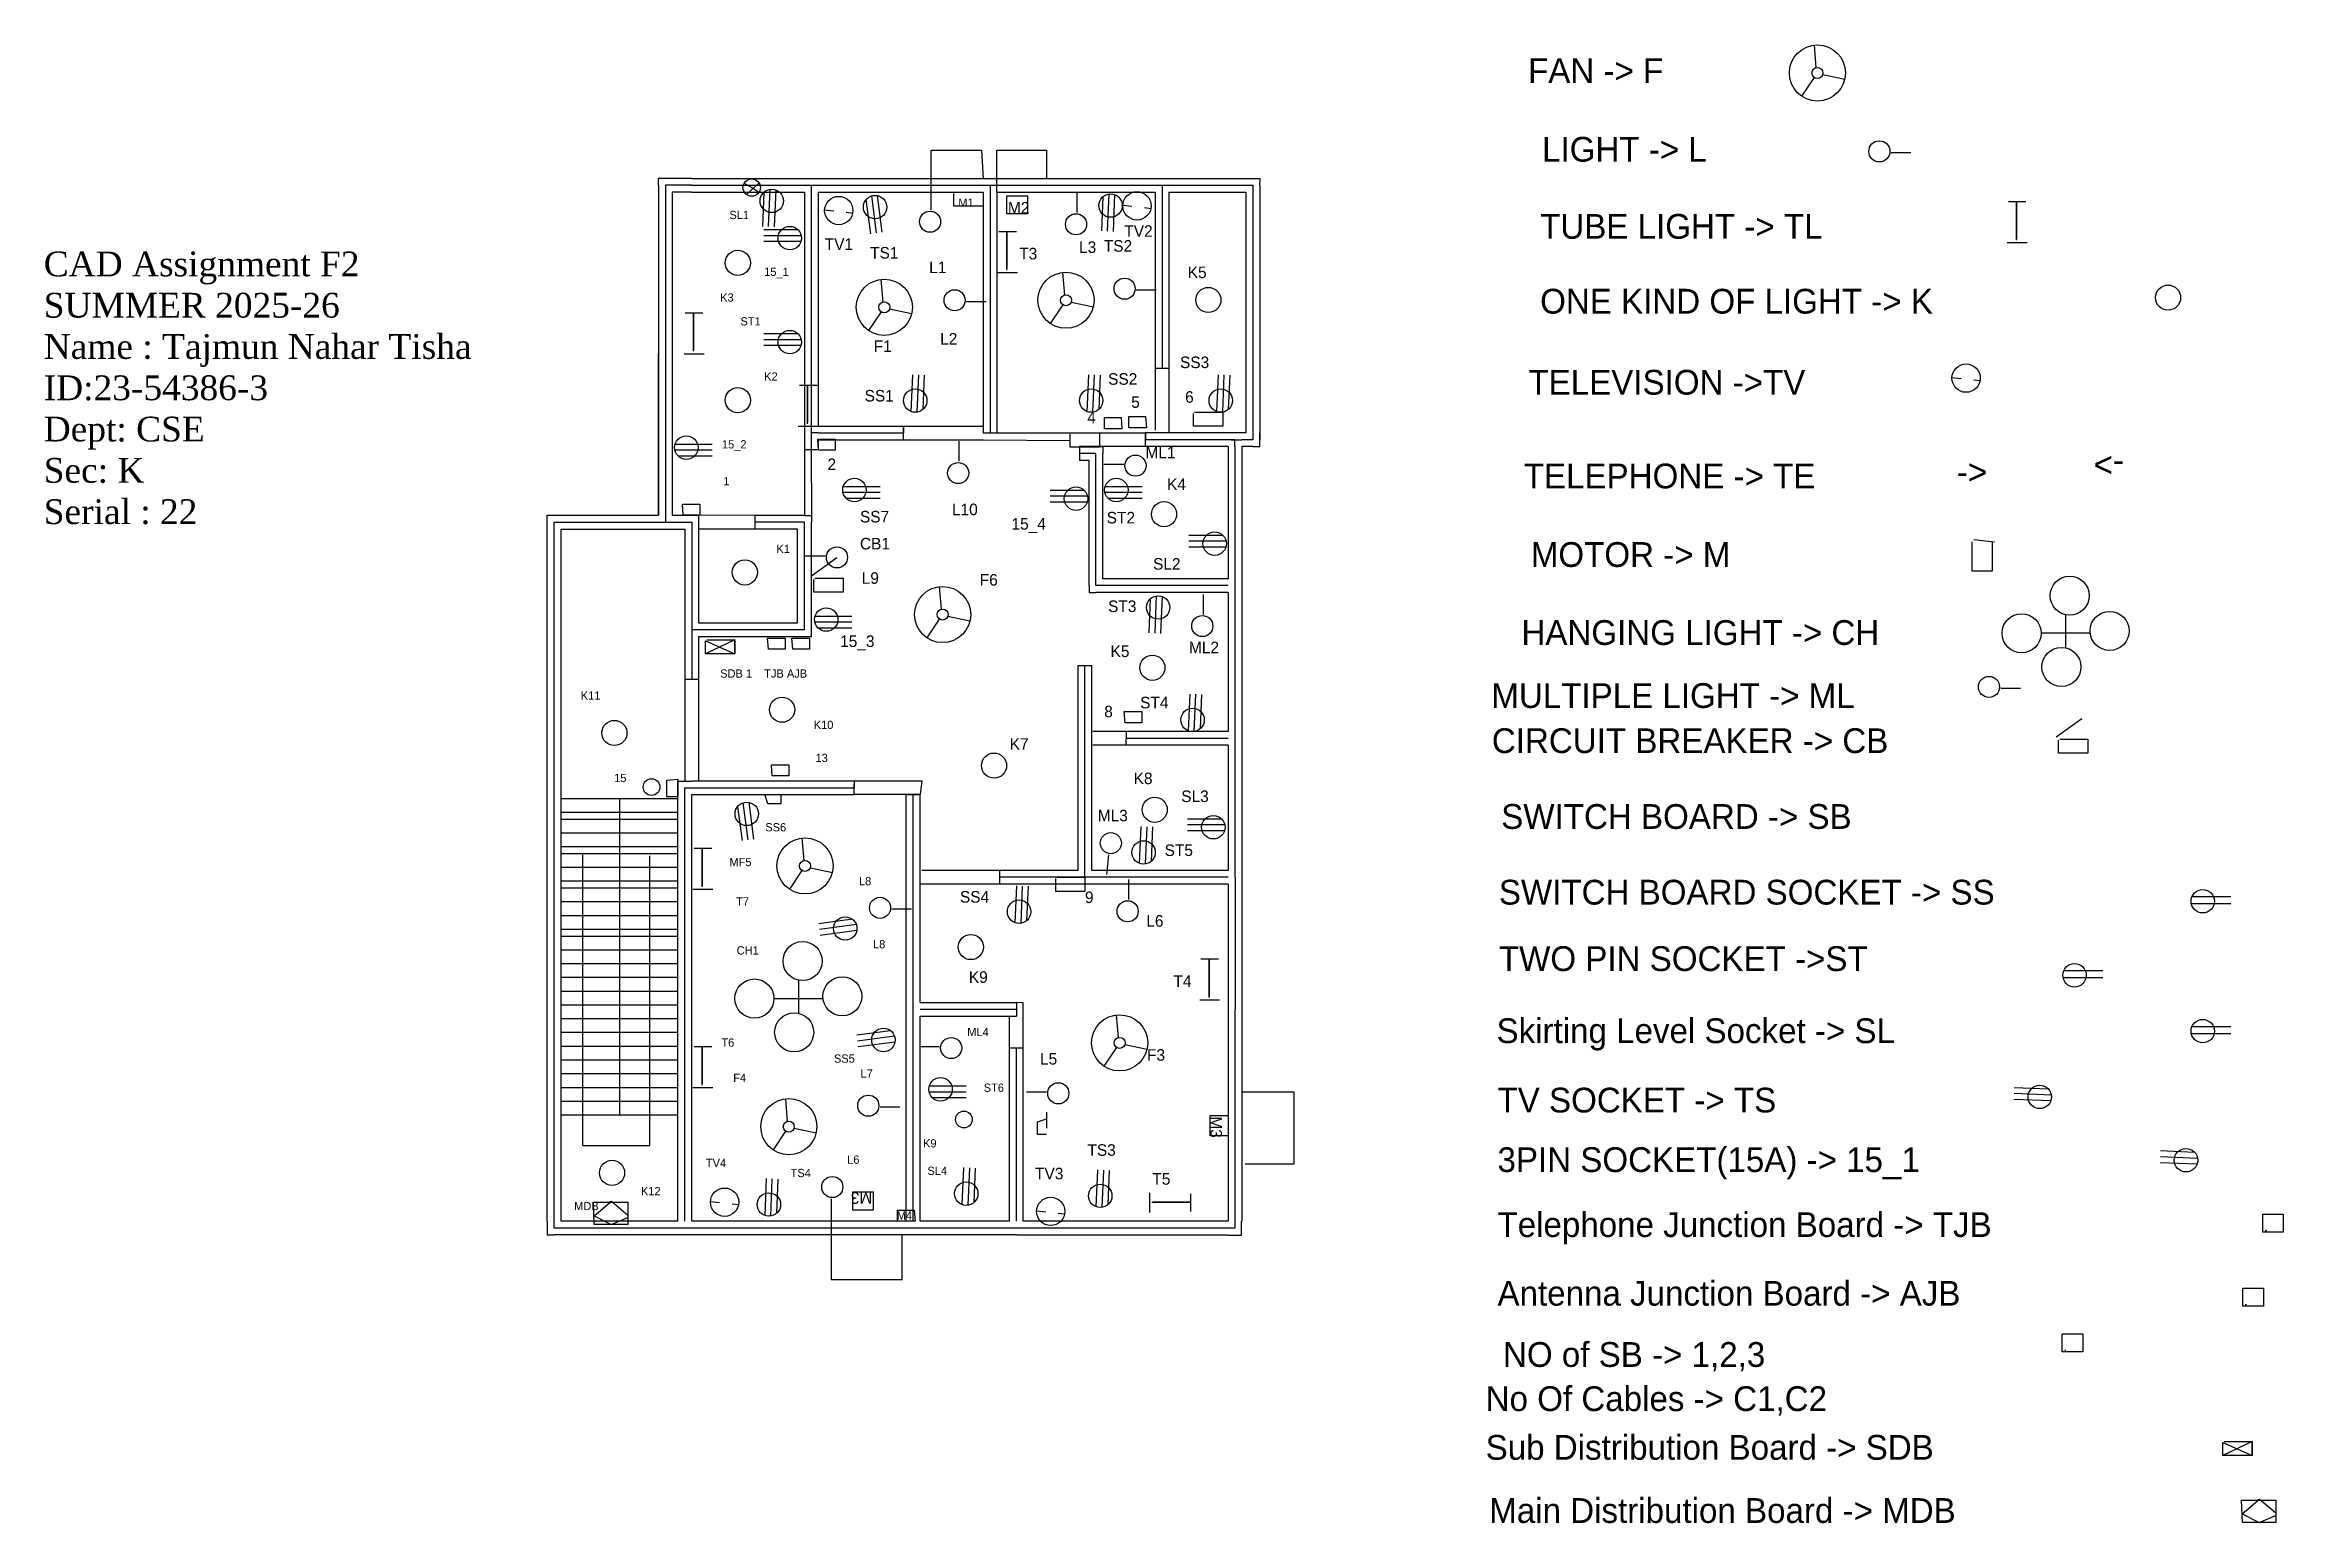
# Model space of a CAD drawing. Header units: inches. Extents: x 39 to 1667, y -447 to 627.
import ezdxf

# ---------------------------------------------------------------- set-up
doc = ezdxf.new("R2010")
doc.units = ezdxf.units.IN
doc.header["$MEASUREMENT"] = 0

msp = doc.modelspace()

# ---------------------------------------------------------------- linework, layer by layer
at = {"color": 0}
for p, q in [((1325.6, 627.3), (1327, 610.9)), ((1325.7, 603.8), (1316.6, 590.1)), ((1331.9, 605.8), (1348, 602.4)), ((1381.6, 549.2), (1396.1, 549.2)), ((547.9, 527), (553.3, 523.7)), ((558.7, 527.1), (549.5, 518.7)), ((553.3, 523.7), (558.6, 520.3)), ((566.5, 522.4), (565.4, 495.4)), ((570.8, 522), (569.7, 495.2)), ((591.6, 530.4), (721.6, 530.4)), ((683.9, 507.4), (683.9, 521.9)), ((721.6, 525.4), (726.6, 525.4)), ((922.6, 525.4), (923, 530.4)), ((562.2, 520.4), (561.2, 495.5)), ((606.3, 507.4), (613, 506.7)), ((622, 505.7), (626.8, 505.2)), ((636.3, 514.8), (639.6, 490.1)), ((640.3, 517.6), (643.8, 490.7)), ((644.5, 517.9), (648, 491.2)), ((700.3, 510.1), (700.3, 519.5)), ((721.6, 510.1), (700.3, 510.1)), ((701.2, 520.4), (721.6, 520.4)), ((721.6, 520.4), (721.6, 510.1)), ((738.9, 517.6), (753.8, 517.6)), ((738.9, 504.6), (738.9, 517.6)), ((753.8, 504.6), (738.9, 504.6)), ((753.8, 517.6), (753.8, 504.6)), ((790, 505.5), (790, 520)), ((808.5, 517), (807.5, 492.2)), ((812.9, 519.1), (811.7, 492)), ((817.1, 518.7), (816, 491.8)), ((823, 510.8), (829.7, 510.1)), ((838.8, 509.1), (843.5, 508.6)), ((1466.9, 513.5), (1479.7, 513.5)), ((1472.8, 513.5), (1472.8, 486.2)), ((1472.8, 485.4), (1472.8, 513.5)), ((587, 492.9), (562.2, 492.9)), ((589.3, 488.7), (562.2, 488.7)), ((732.9, 491.8), (745.7, 491.8)), ((738.9, 491.8), (738.9, 464.6)), ((738.9, 463.7), (738.9, 491.8)), ((589.1, 484.4), (562.2, 484.4)), ((1466, 483.7), (1480.5, 483.7)), ((647.2, 457), (648.6, 440.5)), ((732.1, 462), (746.6, 462)), ((779.3, 462), (780.7, 445.6)), ((709.3, 440.9), (723.8, 440.9)), ((785.6, 440.5), (801.7, 437.1)), ((832.9, 449.4), (847.4, 449.4)), ((505, 432.7), (517.8, 432.7)), ((511, 432.7), (511, 405.5)), ((511, 404.7), (511, 432.7)), ((647.4, 433.4), (638.3, 419.7)), ((653.5, 435.5), (669.6, 432.1)), ((779.5, 438.5), (770.4, 424.8)), ((587, 417.4), (562.2, 417.4)), ((589.3, 413.1), (562.2, 413.1)), ((589.1, 408.8), (562.2, 408.8)), ((504.2, 402.9), (518.7, 402.9)), ((846.6, 392.4), (856.6, 392.4)), ((588, 380.2), (600.8, 380.2)), ((593.9, 380.2), (593.9, 352.9)), ((593.9, 352.1), (593.9, 380.2)), ((669.3, 360.8), (670.4, 387.7)), ((673.5, 360.4), (674.7, 387.5)), ((677.9, 362.5), (678.9, 387.3)), ((797.2, 360.8), (798.3, 387.7)), ((801.4, 360.4), (802.5, 387.5)), ((805.8, 362.5), (806.8, 387.3)), ((891.4, 360.8), (892.6, 387.7)), ((895.7, 360.4), (896.8, 387.5)), ((900, 362.5), (901.1, 387.3)), ((1425.9, 385.6), (1432.6, 384.9)), ((1441.7, 383.9), (1446.4, 383.4)), ((874.4, 350.2), (874.4, 359.6)), ((875.2, 360.4), (895.7, 360.4)), ((895.7, 360.4), (895.7, 350.2)), ((587.1, 350.4), (601.6, 350.4)), ((596.6, 350.4), (596.6, 340.4)), ((663.6, 350.4), (663.6, 345.4)), ((663.6, 340.4), (663.6, 350.4)), ((721.6, 345.4), (731.6, 345.4)), ((784.8, 335.1), (784.8, 344.5)), ((785.7, 345.4), (806.1, 345.4)), ((806.1, 345.4), (806.1, 335.1)), ((809.7, 348.4), (809.7, 356.5)), ((809.7, 356.5), (821.8, 356.5)), ((822.5, 348.4), (809.7, 348.4)), ((809.7, 348.4), (809.7, 348.4)), ((821.8, 356.5), (822.5, 348.4)), ((827.5, 349.1), (827.5, 357.2)), ((827.5, 357.2), (839.7, 357.2)), ((840.4, 349.1), (827.5, 349.1)), ((827.5, 349.1), (827.5, 349.1)), ((839.6, 345.4), (839.6, 340.4)), ((839.6, 335.4), (839.6, 345.4)), ((839.7, 357.2), (840.4, 349.1)), ((895.7, 350.2), (874.4, 350.2)), ((497.4, 333), (524.5, 333)), ((497.6, 337.2), (524.5, 337.2)), ((499.7, 328.7), (524.5, 328.7)), ((591.6, 333.4), (601.6, 333.4)), ((601.3, 340.9), (614.1, 340.9)), ((601.9, 332.8), (601.3, 340.9)), ((614.1, 332.8), (601.9, 332.8)), ((614.1, 340.9), (614.1, 340.9)), ((614.1, 340.9), (614.1, 332.8)), ((704.2, 324.8), (704.2, 339.3)), ((806.1, 335.1), (784.8, 335.1)), ((791.6, 335.4), (791.6, 335.4)), ((791.6, 335.4), (791.6, 325.4)), ((803.6, 335.4), (808.6, 335.4)), ((808.6, 335.4), (808.6, 330.4)), ((823.8, 322.5), (809.3, 322.5)), ((502.9, 293.6), (515.7, 293.6)), ((503.6, 285.5), (502.9, 293.6)), ((515.7, 293.6), (515.7, 293.6)), ((515.7, 293.6), (515.7, 285.5)), ((619.7, 302.2), (646.8, 302.2)), ((619.9, 306.5), (646.8, 306.5)), ((621.9, 297.9), (646.8, 297.9)), ((795.2, 303.5), (770.3, 303.5)), ((797.4, 299.3), (770.3, 299.3)), ((797.2, 295), (770.3, 295)), ((810.1, 302.2), (837.2, 302.2)), ((810.3, 306.5), (837.2, 306.5)), ((812.3, 297.9), (837.2, 297.9)), ((515.7, 285.5), (503.6, 285.5)), ((555.7, 285.4), (555.7, 275.4)), ((896, 270.9), (871.1, 270.9)), ((898.2, 266.6), (871.1, 266.6)), ((898, 262.4), (871.1, 262.4)), ((1440.3, 266.3), (1440.3, 245.2)), ((1441.8, 267.8), (1456.9, 266.3)), ((1455.4, 245.2), (1455.4, 266.3)), ((606.8, 255.7), (592.3, 255.7)), ((596.7, 241.4), (615.3, 254.9)), ((1440.3, 245.2), (1455.4, 245.2)), ((598.4, 229.6), (598.4, 238.9)), ((619.7, 229.6), (598.4, 229.6)), ((599.2, 239.8), (619.7, 239.8)), ((619.7, 239.8), (619.7, 229.6)), ((689.6, 233.7), (691, 217.2)), ((798.6, 234.4), (798.6, 229.4)), ((798.6, 229.4), (803.6, 229.4)), ((881.7, 213.5), (881.7, 228)), ((599.4, 212.2), (626.2, 212.2)), ((695.9, 212.2), (712, 208.8)), ((843.1, 224.9), (842, 200)), ((847.4, 226.9), (846.3, 199.9)), ((851.7, 226.5), (850.5, 199.7)), ((1508.5, 213.2), (1508.5, 189.2)), ((532.7, 197.4), (553.2, 197.4)), ((564.9, 196.2), (577.7, 196.2)), ((565.6, 188.1), (564.9, 196.2)), ((571.2, 197.4), (591.7, 197.4)), ((577.7, 196.2), (577.7, 196.2)), ((577.7, 196.2), (577.7, 188.1)), ((582.5, 196.2), (595.3, 196.2)), ((583.1, 188.1), (582.5, 196.2)), ((595.3, 196.2), (595.3, 196.2)), ((595.3, 196.2), (595.3, 188.1)), ((599.1, 208), (626.2, 208)), ((601.4, 203.7), (626.2, 203.7)), ((689.7, 210.1), (680.6, 196.4)), ((1490.7, 200), (1526.3, 200)), ((541.1, 195), (519.8, 184.8)), ((519.8, 184.8), (519.8, 194.2)), ((519.8, 194.2), (541.1, 184.8)), ((541.1, 184.8), (519.8, 184.8)), ((520.7, 195), (541.1, 195)), ((541.1, 195), (541.1, 184.8)), ((541.1, 184.8), (541.1, 195)), ((577.7, 188.1), (565.6, 188.1)), ((595.3, 188.1), (583.1, 188.1)), ((504.7, 166.5), (514.7, 166.5)), ((504.7, 166.5), (504.7, 92.3)), ((790.6, 176.4), (800.6, 176.4)), ((870.9, 128.8), (872, 155.6)), ((875.1, 128.4), (876.3, 155.4)), ((879.5, 130.4), (880.5, 155.3)), ((1461.3, 159.9), (1475.8, 159.9)), ((824.1, 142.8), (837, 142.8)), ((824.8, 134.7), (824.1, 142.8)), ((837, 134.7), (824.8, 134.7)), ((837, 142.8), (837, 142.8)), ((837, 142.8), (837, 134.7)), ((1501.6, 124.4), (1520.3, 137.9)), ((825.6, 128.4), (825.6, 123.4)), ((825.6, 118.4), (825.6, 123.4)), ((1503.3, 112.6), (1503.3, 122)), ((1504.2, 122.8), (1524.6, 122.8)), ((1524.6, 122.8), (1524.6, 112.6)), ((567.6, 104.2), (580.4, 104.2)), ((568.3, 96.1), (567.6, 104.2)), ((580.4, 104.2), (580.4, 104.2)), ((580.4, 104.2), (580.4, 96.1)), ((1524.6, 112.6), (1503.3, 112.6)), ((491.6, 93.1), (499.7, 93.8)), ((491.6, 81), (491.6, 93.1)), ((499.7, 93.8), (499.7, 81)), ((499.7, 82.5), (499.7, 92.3)), ((499.7, 92.3), (509.7, 92.3)), ((499.7, -227.5), (499.7, 82.5)), ((509.7, -227.5), (509.7, 82.5)), ((562.9, 82.5), (574.4, 82.5)), ((565, 75.8), (562.9, 82.5)), ((580.4, 96.1), (568.3, 96.1)), ((574.4, 82.5), (574.4, 75.8)), ((627.7, 92.5), (627.7, 87.5)), ((627.7, 82.5), (627.7, 90)), ((665.7, 82.5), (675.7, 82.5)), ((457.2, 79.5), (457.2, -150.5)), ((499.7, 81), (491.6, 81)), ((499.7, 81), (499.7, 81)), ((543, 73.7), (546.3, 49.1)), ((546.9, 76.5), (550.5, 49.7)), ((551.2, 76.9), (554.7, 50.2)), ((574.4, 75.8), (565, 75.8)), ((589.7, 51), (591.1, 34.5)), ((835.3, 32.5), (836.4, 59.3)), ((839.6, 32.1), (840.7, 59.2)), ((843.9, 34.2), (845, 59)), ((895, 64.7), (870.2, 64.7)), ((897.3, 60.5), (870.2, 60.5)), ((897.1, 56.2), (870.2, 56.2)), ((430.6, -172.4), (430.6, 38.7)), ((479.2, -172.4), (479.2, 38.1)), ((511.5, 43.5), (524.3, 43.5)), ((517.4, 43.5), (517.4, 16.3)), ((517.4, 15.4), (517.4, 43.5)), ((812.7, 38.8), (811.2, 24.4)), ((589.8, 27.4), (580.7, 13.7)), ((596, 29.4), (612.1, 26)), ((733.6, 17.4), (733.6, 27.4)), ((774.3, 12.1), (774.3, 21.5)), ((775.2, 22.4), (795.6, 22.4)), ((795.6, 22.4), (795.6, 12.1)), ((827.4, 6.2), (827.4, 20.7)), ((510.6, 13.7), (525.1, 13.7)), ((744.8, -10.6), (746, 16.2)), ((749.1, -11), (750.2, 16)), ((753.4, -9), (754.5, 15.9)), ((795.6, 12.1), (774.3, 12.1)), ((1599.8, 3.3), (1628.6, 3.3)), ((1600.4, 8.4), (1628.6, 8.4)), ((626.6, -8.1), (602, -11.3)), ((629.4, -12), (602.5, -15.6)), ((629.7, -16.3), (603.1, -19.8)), ((655.1, -0.6), (669.6, -0.6)), ((879.9, -36.9), (892.6, -36.9)), ((885.8, -36.9), (885.8, -64.2)), ((885.8, -65), (885.8, -36.9)), ((1507.2, -45.4), (1535.5, -45.4)), ((587.3, -52.4), (587.3, -76.4)), ((1506.7, -50.5), (1535.5, -50.5)), ((569.5, -65.6), (605.1, -65.6)), ((675.7, -73.5), (675.7, -73.5)), ((745.7, -68.5), (745.7, -78.5)), ((818.3, -77.6), (819.7, -94.1)), ((879, -66.7), (893.5, -66.7)), ((654.3, -89.1), (629.7, -92.3)), ((657.1, -93), (630.3, -96.6)), ((657.5, -97.3), (630.8, -100.8)), ((1599.8, -91.1), (1628.6, -91.1)), ((1600.4, -86), (1628.6, -86)), ((511.5, -100.5), (524.3, -100.5)), ((517.4, -100.5), (517.4, -127.7)), ((517.4, -128.6), (517.4, -100.5)), ((689.7, -100.8), (675.3, -100.8)), ((740.7, -101.6), (750.7, -101.6)), ((818.4, -101.2), (809.3, -114.8)), ((824.6, -99.1), (840.7, -102.5)), ((682.4, -129.2), (709.3, -129.2)), ((510.6, -130.3), (525.1, -130.3)), ((577.8, -138.5), (579.2, -155)), ((646.7, -144.4), (661.1, -144.4)), ((682.2, -133.4), (709.3, -133.4)), ((684.5, -137.7), (709.3, -137.7)), ((767.7, -133.7), (753.2, -133.7)), ((1497.7, -140.1), (1470.8, -139)), ((1498.1, -135.9), (1471, -134.7)), ((1496, -131.5), (1471.2, -130.5)), ((578, -162.1), (568.8, -175.7)), ((584.1, -160), (600.2, -163.4)), ((761, -155.2), (767.7, -153.2)), ((761, -164.6), (761, -155.2)), ((767.7, -148.4), (767.7, -159.9)), ((886.5, -165.6), (886.5, -150.6)), ((886.5, -150.6), (899.6, -150.6)), ((899.6, -150.6), (899.6, -165.6)), ((430.6, -172.4), (479.2, -172.4)), ((767.7, -164.6), (761, -164.6)), ((899.6, -165.6), (886.5, -165.6)), ((1602.3, -177.5), (1577.5, -176.5)), ((706.4, -215.5), (707.5, -188.6)), ((710.7, -215.9), (711.8, -188.8)), ((715, -213.8), (716, -189)), ((803.8, -217.2), (805, -190.3)), ((808.1, -217.6), (809.2, -190.5)), ((812.4, -215.5), (813.5, -190.7)), ((1604, -186.1), (1577.2, -185)), ((1604.4, -181.9), (1577.4, -180.8)), ((563, -223.4), (564.1, -196.6)), ((567.2, -223.8), (568.3, -196.8)), ((571.5, -221.8), (572.6, -196.9)), ((611, -211.3), (611, -225.8)), ((626.8, -219.4), (626.8, -206.3)), ((626.8, -206.3), (641.7, -206.3)), ((641.7, -206.3), (641.7, -219.4)), ((842.5, -206.8), (842.5, -221.3)), ((872.3, -207.7), (872.3, -220.4)), ((404.7, -227.5), (404.7, -237.6)), ((409.7, -232.5), (409.7, -227.5)), ((438.3, -213.8), (463.2, -213.8)), ((438.9, -230), (438.3, -213.8)), ((438.7, -223.6), (451.3, -213)), ((438.7, -223.6), (451.1, -230)), ((449.4, -213.8), (451.3, -213)), ((451.1, -230), (463.2, -224.9)), ((451.3, -213), (463.2, -223.1)), ((463.2, -213.8), (463.2, -230)), ((523.3, -213.3), (530, -214)), ((539.1, -214.9), (543.8, -215.4)), ((641.7, -219.4), (626.8, -219.4)), ((659.3, -227.5), (659.3, -219.4)), ((659.3, -219.4), (671.4, -219.4)), ((672.1, -227.5), (659.3, -227.5)), ((659.3, -227.5), (659.3, -227.5)), ((671.4, -219.4), (672.1, -227.5)), ((760.4, -220.1), (767.1, -220.8)), ((776.2, -221.7), (780.9, -222.2)), ((844.2, -213.6), (872.3, -213.6)), ((872.3, -213.6), (845.1, -213.6)), ((904.6, -227.6), (904.6, -232.6)), ((909.3, -237.6), (909.3, -227.6)), ((1651.8, -222.3), (1666.7, -222.3)), ((1651.8, -235.4), (1651.8, -222.3)), ((1666.7, -222.3), (1666.7, -235.4)), ((404.7, -237.6), (404.7, -237.6)), ((409.7, -237.6), (404.7, -237.6)), ((463.2, -230), (438.9, -230)), ((675.7, -232.5), (675.7, -232.5)), ((904.6, -232.6), (899.7, -232.6)), ((899.7, -237.6), (909.3, -237.6)), ((1666.7, -235.4), (1651.8, -235.4)), ((1637.3, -276.1), (1652.3, -276.1)), ((1637.3, -289.2), (1637.3, -276.1)), ((1652.3, -276.1), (1652.3, -289.2)), ((1652.3, -289.2), (1637.3, -289.2)), ((1506.1, -309.4), (1521, -309.4)), ((1506.1, -322.5), (1506.1, -309.4)), ((1521, -322.5), (1506.1, -322.5)), ((1521, -309.4), (1521, -322.5)), ((1644.1, -387.6), (1622.8, -397.8)), ((1622.8, -397.8), (1622.8, -388.4)), ((1622.8, -388.4), (1644.1, -397.8)), ((1623.7, -387.6), (1644.1, -387.6)), ((1644.1, -387.6), (1644.1, -397.8)), ((1644.1, -397.8), (1644.1, -387.6)), ((1644.1, -397.8), (1622.8, -397.8)), ((1636.4, -430.2), (1661.3, -430.2)), ((1637, -446.4), (1636.4, -430.2)), ((1636.8, -440.1), (1649.4, -429.5)), ((1647.5, -430.2), (1649.4, -429.5)), ((1649.4, -429.5), (1661.3, -439.5)), ((1661.3, -430.2), (1661.3, -446.4)), ((1636.8, -440.1), (1649.2, -446.4)), ((1661.3, -446.4), (1637, -446.4)), ((1649.2, -446.4), (1661.3, -441.4))]:
    msp.add_line(p, q, dxfattribs=at)
for p, q in [((1397.1, 588.6), (1397.1, 588.6)), ((509.6, 530.4), (485.6, 530.4)), ((485.6, 525.4), (485.6, 530.4)), ((485.6, 525.4), (485.6, 285.5)), ((509.6, 530.4), (591.6, 530.4)), ((509.6, 530.4), (591.6, 530.4)), ((509.6, 525.4), (591.6, 525.4)), ((509.6, 525.4), (591.6, 525.4)), ((591.6, 525.4), (596.6, 525.4)), ((721.6, 530.4), (851.6, 530.4)), ((851.6, 530.4), (917.6, 530.4)), ((851.6, 525.4), (851.6, 453.4)), ((917.6, 530.4), (923, 530.4)), ((922.6, 525.4), (922.6, 340.4)), ((509.6, 520.4), (495.6, 520.4)), ((495.6, 520.4), (495.6, 285.5)), ((509.6, 520.4), (591.6, 520.4)), ((591.6, 520.4), (591.6, 405.4)), ((591.6, 520.4), (591.6, 345.4)), ((601.6, 520.4), (721.6, 520.4)), ((601.6, 520.4), (601.6, 350.4)), ((721.6, 520.4), (721.6, 345.4)), ((731.6, 520.4), (846.6, 520.4)), ((731.6, 520.4), (731.6, 345.4)), ((846.6, 520.4), (846.6, 392.4)), ((856.6, 520.4), (856.6, 392.4)), ((856.6, 520.4), (912.6, 520.4)), ((912.6, 520.4), (912.6, 345.4)), ((485.6, 285.5), (485.6, 402.9)), ((591.6, 345.4), (591.6, 333.4)), ((601.6, 350.4), (663.6, 350.4)), ((601.6, 350.4), (663.6, 350.4)), ((601.6, 350.4), (663.6, 350.4)), ((899.6, 345.4), (839.6, 345.4)), ((912.6, 345.4), (899.6, 345.4)), ((922.6, 335.4), (922.6, 345.4)), ((601.6, 340.4), (601.6, 333.4)), ((601.6, 340.4), (663.6, 340.4)), ((803.6, 335.4), (791.6, 335.4)), ((803.6, 330.4), (791.6, 330.4)), ((808.6, 239.4), (808.6, 330.4)), ((899.6, 335.4), (839.6, 335.4)), ((904.6, 340.4), (899.6, 340.4)), ((899.6, 335.4), (899.6, 239.4)), ((917.6, 340.4), (909.6, 340.4)), ((917.6, 335.4), (909.6, 335.4)), ((909.6, 335.4), (909.6, 234.4)), ((917.6, 335.4), (922.6, 335.4)), ((798.6, 325.4), (791.6, 325.4)), ((798.6, 325.4), (791.6, 325.4)), ((798.6, 325.4), (791.6, 325.4)), ((798.6, 325.4), (791.6, 325.4)), ((798.6, 325.4), (791.6, 325.4)), ((798.6, 234.4), (798.6, 325.4)), ((404.7, 280.5), (404.7, 285.5)), ((404.7, 285.5), (409.7, 285.5)), ((404.7, 198.5), (404.7, 280.5)), ((409.7, 285.5), (485.6, 285.5)), ((485.6, 280.4), (485.6, 280.5)), ((485.6, 280.5), (485.6, 280.4)), ((495.6, 285.5), (509.7, 285.5)), ((495.6, 280.5), (495.6, 280.4)), ((509.7, 285.5), (514.7, 285.5)), ((509.7, 280.5), (509.7, 198.5)), ((514.7, 285.5), (514.7, 280.5)), ((514.7, 280.5), (514.7, 207.4)), ((514.7, 280.5), (514.7, 207.4)), ((591.7, 285.4), (555.7, 285.4)), ((591.7, 285.4), (596.8, 285.4)), ((591.7, 202.4), (591.7, 280.4)), ((596.8, 285.4), (596.7, 280.4)), ((596.7, 202.4), (596.7, 280.4)), ((414.7, 275.5), (504.7, 275.5)), ((414.7, 198.5), (414.7, 275.5)), ((504.7, 275.5), (504.7, 166.5)), ((586.7, 275.4), (555.7, 275.4)), ((586.7, 275.4), (555.7, 275.4)), ((586.7, 207.4), (586.7, 275.4)), ((586.7, 207.4), (586.7, 275.4)), ((899.6, 229.4), (803.6, 229.4)), ((899.6, 239.4), (808.6, 239.4)), ((899.6, 229.4), (899.6, 128.4)), ((909.6, 234.4), (909.6, 128.4)), ((404.7, 82.5), (404.7, 198.5)), ((414.7, 82.5), (414.7, 198.5)), ((514.7, 207.4), (586.7, 207.4)), ((514.7, 207.4), (586.7, 207.4)), ((514.7, 207.4), (586.7, 207.4)), ((514.7, 207.4), (586.7, 207.4)), ((514.7, 197.4), (591.7, 197.4)), ((514.7, 197.4), (514.7, 166.5)), ((514.7, 197.4), (514.7, 166.5)), ((591.7, 197.4), (596.8, 197.4)), ((596.8, 197.4), (596.7, 202.4)), ((790.6, 27.4), (790.6, 176.4)), ((800.6, 27.4), (800.6, 176.4)), ((899.6, 128.4), (825.6, 128.4)), ((899.6, 118.4), (825.6, 118.4)), ((899.6, 118.4), (899.6, 27.4)), ((909.6, 128.4), (909.6, 22.4)), ((404.7, -227.5), (404.7, 82.5)), ((409.7, -227.5), (409.7, 82.5)), ((414.7, -227.5), (414.7, 82.5)), ((509.7, 92.5), (627.7, 92.5)), ((509.7, 87.5), (627.7, 87.5)), ((509.7, 82.5), (627.7, 82.5)), ((665.7, -227.5), (665.7, 82.5)), ((675.7, -68.5), (675.7, 82.5)), ((499.7, 79.5), (414.7, 79.5)), ((499.7, 69.5), (414.7, 69.5)), ((499.7, 69.5), (414.7, 69.5)), ((499.7, 64.5), (414.7, 64.5)), ((499.7, 54.5), (414.7, 54.5)), ((499.7, 44.5), (414.7, 44.5)), ((499.7, 39.5), (414.7, 39.5)), ((499.7, 29.5), (414.7, 29.5)), ((499.7, 19.5), (414.7, 19.5)), ((790.6, 27.4), (733.6, 27.4)), ((899.6, 17.4), (733.6, 17.4)), ((899.6, 17.4), (733.6, 17.4)), ((899.6, 22.4), (795.6, 22.4)), ((899.6, 27.4), (800.6, 27.4)), ((899.6, 17.4), (899.6, -217.6)), ((909.7, 22.4), (909.7, -73.6)), ((499.7, 14.5), (414.7, 14.5)), ((499.7, 14.5), (414.7, 14.5)), ((499.7, 4.5), (414.7, 4.5)), ((499.7, -5.5), (414.7, -5.5)), ((499.7, -15.5), (414.7, -15.5)), ((499.7, -20.5), (414.7, -20.5)), ((499.7, -30.5), (414.7, -30.5)), ((499.7, -30.5), (414.7, -30.5)), ((499.7, -40.5), (414.7, -40.5)), ((499.7, -50.5), (414.7, -50.5)), ((499.7, -60.5), (414.7, -60.5)), ((499.7, -60.5), (414.7, -60.5)), ((499.7, -70.5), (414.7, -70.5)), ((499.7, -80.5), (414.7, -80.5)), ((675.7, -68.5), (745.7, -68.5)), ((675.7, -68.5), (745.7, -68.5)), ((675.7, -227.5), (675.7, -78.5)), ((675.7, -227.5), (675.7, -78.5)), ((675.7, -78.5), (745.7, -78.5)), ((899.6, -73.6), (899.6, -227.6)), ((909.6, -73.6), (909.6, -227.6)), ((499.7, -90.5), (414.7, -90.5)), ((499.7, -100.5), (414.7, -100.5)), ((499.7, -110.5), (414.7, -110.5)), ((740.7, -227.6), (740.7, -101.6)), ((750.7, -227.6), (750.7, -101.6)), ((499.7, -120.5), (414.7, -120.5)), ((499.7, -130.5), (414.7, -130.5)), ((499.7, -140.5), (414.7, -140.5)), ((499.7, -150.5), (414.7, -150.5)), ((499.7, -227.5), (414.7, -227.5)), ((499.7, -227.5), (414.7, -227.5)), ((665.7, -227.5), (509.7, -227.5)), ((740.7, -227.5), (675.7, -227.5)), ((899.7, -227.6), (750.7, -227.6)), ((509.7, -237.5), (409.7, -237.5)), ((675.7, -237.5), (509.7, -237.5)), ((745.7, -237.5), (675.7, -237.5)), ((899.7, -237.6), (745.7, -237.6)), ((899.7, -232.6), (750.7, -232.6))]:
    msp.add_line(p, q)
at = {"color": 130}
for p, q in [((683.9, 521.9), (683.9, 551)), ((683.9, 551), (720.4, 551)), ((720.4, 551), (721.6, 530.4)), ((731.6, 520.4), (731.6, 551)), ((731.6, 551), (767.7, 551)), ((767.7, 551), (767.7, 530)), ((846.6, 392.4), (846.6, 347.4)), ((856.6, 392.4), (856.6, 346.1)), ((663.6, 350.4), (721.6, 350.4)), ((731.6, 345.4), (839.6, 345.4)), ((591.6, 333.4), (591.7, 285.4)), ((596.6, 333.4), (596.8, 285.4)), ((663.6, 340.4), (721.6, 340.4)), ((721.6, 340.4), (784.8, 339.8)), ((839.6, 335.4), (797.6, 335.4)), ((555.7, 285.4), (512.2, 285.5)), ((555.7, 275.4), (514.7, 275.4)), ((504.7, 166.5), (504.7, 92.3)), ((514.7, 166.5), (514.7, 92.5)), ((825.6, 128.4), (801.2, 128.4)), ((825.6, 118.4), (801.2, 118.4)), ((627.7, 92.5), (677, 92.5)), ((675.7, 82.5), (627.7, 82.5)), ((677, 92.5), (675.7, 82.5)), ((733.6, 17.4), (675.6, 17.4)), ((733.6, 27.4), (677, 27.4)), ((665.7, -72.5), (665.7, -72.5)), ((665.7, -72.5), (665.7, -72.5)), ((665.7, -72.5), (665.7, -72.5)), ((665.7, -72.5), (665.7, -72.5)), ((740.7, -101.6), (740.7, -78.5)), ((750.7, -68.9), (745.7, -68.5)), ((750.7, -101.6), (750.7, -68.9)), ((909.6, -133.6), (947.5, -133.6)), ((947.5, -133.6), (947.5, -186.1)), ((947.5, -186.1), (912.1, -186.1)), ((611, -225.8), (611, -270)), ((662.7, -270), (662.7, -237.5)), ((611, -270), (662.7, -270))]:
    msp.add_line(p, q, dxfattribs=at)
at = {"color": 5}
for p, q in [((509.6, 525.4), (490.6, 525.4)), ((490.6, 525.4), (490.6, 280.4)), ((509.6, 525.4), (591.6, 525.4)), ((596.6, 530.4), (721.6, 530.4)), ((596.6, 525.4), (721.6, 525.4)), ((596.6, 525.4), (596.6, 350.4)), ((726.6, 525.4), (851.6, 525.4)), ((726.6, 525.4), (726.6, 345.4)), ((726.6, 525.4), (726.6, 345.4)), ((851.6, 525.4), (917.6, 525.4)), ((851.6, 525.4), (851.6, 392.4)), ((917.6, 525.4), (917.6, 340.4)), ((721.6, 520.4), (721.6, 405.4)), ((601.6, 345.4), (596.6, 345.4)), ((601.6, 345.4), (663.6, 345.4)), ((596.6, 340.4), (596.6, 333.4)), ((803.6, 330.4), (791.6, 330.4)), ((803.6, 234.4), (803.6, 330.4)), ((899.6, 340.4), (839.6, 340.4)), ((902.1, 340.4), (909.6, 340.4)), ((904.6, 335.4), (904.6, 340.4)), ((904.6, 335.4), (904.6, 234.4)), ((409.7, 198.5), (409.7, 280.5)), ((409.7, 280.5), (509.7, 280.5)), ((509.7, 280.5), (509.7, 166.5)), ((509.7, 280.4), (509.7, 202.4)), ((591.7, 280.4), (555.7, 280.4)), ((591.7, 202.4), (591.7, 280.4)), ((899.6, 234.4), (803.6, 234.4)), ((904.6, 234.4), (904.6, 128.4)), ((409.7, 82.5), (409.7, 198.5)), ((509.7, 202.4), (591.7, 202.4)), ((795.6, 22.4), (795.6, 176.4)), ((899.6, 123.4), (825.6, 123.4)), ((904.6, 128.4), (904.6, 22.4)), ((409.7, -227.5), (409.7, 82.5)), ((504.7, 87.4), (509.7, 87.5)), ((504.7, 82.5), (504.7, 87.4)), ((504.7, -227.5), (504.7, 82.5)), ((504.7, -227.5), (504.7, 82.5)), ((509.7, 87.5), (627.7, 87.5)), ((670.7, -227.5), (670.7, 82.5)), ((899.6, 22.4), (733.6, 22.4)), ((904.7, 22.4), (904.7, -73.6)), ((675.7, -73.5), (745.7, -73.5)), ((904.6, -73.6), (904.6, -227.6)), ((745.7, -227.6), (745.7, -101.6)), ((509.7, -232.5), (409.7, -232.5)), ((675.7, -232.5), (509.7, -232.5)), ((745.7, -232.5), (675.7, -232.5)), ((899.7, -232.6), (745.7, -232.6))]:
    msp.add_line(p, q, dxfattribs=at)
at = {"color": 4}
msp.add_line((922.6, 345.4), (922.6, 345.4), dxfattribs=at)
at = {"color": 0}
for centre, radius in [((1328.1, 607), 20.4), ((1328.1, 607), 4), ((1373.1, 550), 7.67), ((553.3, 523.7), 6.32), ((567.9, 514), 8.52), ((616.6, 507), 10.3), ((643, 509.5), 8.52), ((683, 498.9), 7.67), ((789.1, 497), 7.67), ((814.2, 510.6), 8.52), ((833.4, 510.4), 10.3), ((581, 487), 8.52), ((543.2, 469), 9.15), ((649.7, 436.7), 20.4), ((781.8, 441.8), 20.4), ((824.4, 450.2), 7.67), ((649.7, 436.7), 4), ((700.8, 441.8), 7.67), ((781.8, 441.8), 4), ((885.3, 442), 9.15), ((1583, 443.7), 9.15), ((581, 411.4), 8.52), ((1436.2, 385.2), 10.3), ((543.2, 369.2), 9.15), ((672.2, 368.9), 8.52), ((800.1, 368.9), 8.52), ((894.3, 368.9), 8.52), ((505.8, 334.7), 8.52), ((832.3, 321.6), 7.67), ((628, 303.9), 8.52), ((703.4, 316.2), 7.67), ((818.4, 303.9), 8.52), ((789.1, 297.6), 8.52), ((853.1, 286.3), 9.15), ((615.3, 254.9), 7.67), ((889.9, 264.9), 8.52), ((548.3, 244), 9.15), ((692.1, 213.4), 20.4), ((1511.5, 227.1), 14.2), ((607.5, 209.7), 8.52), ((692.1, 213.4), 4), ((848.8, 218.5), 8.52), ((880.9, 205), 7.67), ((1476.5, 199.8), 14.2), ((1540.5, 201.5), 14.2), ((844.6, 174.7), 9.15), ((1505.5, 175.3), 14.2), ((1452.8, 160.8), 7.67), ((575.4, 144.2), 9.15), ((453.5, 127.3), 9.15), ((873.8, 136.8), 8.52), ((729.5, 103.6), 9.15), ((480.5, 88), 6.08), ((549.7, 68.5), 8.52), ((846.3, 71.5), 9.15), ((888.9, 58.8), 8.52), ((592.1, 30.7), 20.4), ((814.4, 47.2), 7.67), ((838.2, 40.5), 8.52), ((592.1, 30.7), 4), ((646.6, 0.2), 7.67), ((747.7, -2.6), 8.52), ((826.6, -2.3), 7.67), ((1608.2, 5), 8.52), ((621.3, -14.8), 8.52), ((590.3, -38.5), 14.2), ((712.6, -28.3), 9.15), ((1515, -48.8), 8.52), ((555.3, -65.7), 14.2), ((619.2, -64.1), 14.2), ((584.2, -90.3), 14.2), ((820.8, -97.9), 20.4), ((1608.2, -89.4), 8.52), ((649.1, -95.8), 8.52), ((698.3, -101.7), 7.67), ((820.8, -97.9), 4), ((690.6, -131.7), 8.52), ((776.2, -134.6), 7.67), ((1489.7, -137.2), 8.52), ((580.3, -158.8), 20.4), ((638.1, -143.6), 7.67), ((580.3, -158.8), 4), ((707.6, -153.6), 6.08), ((1596, -183.2), 8.52), ((451.8, -192.4), 9.15), ((611.9, -202.7), 7.67), ((533.6, -213.7), 10.3), ((565.8, -215.4), 8.52), ((709.3, -207.5), 8.52), ((770.7, -220.4), 10.3), ((806.7, -209.1), 8.52)]:
    msp.add_circle(centre, radius, dxfattribs=at)

# ---------------------------------------------------------------- texts
at = {"color": 0, "attachment_point": 1}
for s, insert, char_height in [('FAN -> F', (1117.7, 617.7), 18), ('LIGHT -> L', (1127.9, 560.5), 18), ('M2', (739.6, 513.2), 8.4), ('TUBE LIGHT -> TL', (1126.5, 504.5), 18), ('{\\fTimes New Roman|b0|i0|c0|p18;CAD Assignment F2^JSUMMER 2025-26^JName : Tajmun Nahar Tisha^JID:23-54386-3^JDept: CSE^JSec: K^JSerial : 22}', (38.6, 477.2), 18), ('ONE KIND OF LIGHT -> K', (1126.5, 450.1), 18), ('TELEVISION ->TV', (1118, 391.2), 18), ('TELEPHONE -> TE', (1114.6, 323.1), 18), ('->', (1429.4, 326.1), 18), ('MOTOR -> M', (1119.7, 266), 18), ('HANGING LIGHT -> CH', (1112.9, 209.3), 18), ('MULTIPLE LIGHT -> ML', (1091, 163.5), 18), ('CIRCUIT BREAKER -> CB', (1091.4, 130.7), 18), ('SWITCH BOARD -> SB', (1098.2, 75.6), 18), ('SWITCH BOARD SOCKET -> SS', (1096.5, 20.6), 18), ('TWO PIN SOCKET ->ST', (1096.5, -27.7), 18), ('Skirting Level Socket -> SL', (1094.8, -80.1), 18), ('TV SOCKET -> TS', (1095.5, -130.5), 18), ('3PIN SOCKET(15A) -> 15_1', (1095.5, -173.8), 18), ('Telephone Junction Board -> TJB', (1095.5, -221), 18), ('.', (1652.5, -226.7), 8.4), ('Antenna Junction Board -> AJB', (1095.5, -270.9), 18), ('.', (1638, -280.5), 8.4), ('NO of SB -> 1,2,3', (1099.5, -315.4), 18), ('.', (1506.8, -313.8), 8.4), ('No Of Cables -> C1,C2', (1086.9, -347.5), 18), ('Sub Distribution Board -> SDB', (1086.9, -382.9), 18), ('Main Distribution Board -> MDB', (1089.5, -428.8), 18)]:
    msp.add_mtext(s, dxfattribs=dict(at, insert=insert, char_height=char_height))
at = {"color": 130, "attachment_point": 1}
for s, insert, char_height in [('SL1', (537.1, 506.8), 6), ('M1', (703.5, 515.7), 6), ('TV2', (824.2, 496.3), 8.4), ('TV1', (606.4, 486.8), 8.4), ('TS1', (639.4, 480.5), 8.4), ('T3', (747.8, 479.9), 8.4), ('L3', (791.3, 484.6), 8.4), ('TS2', (809.3, 485.5), 8.4), ('15_1', (562.4, 465.5), 6), ('L1', (682.3, 469.9), 8.4), ('K5', (870.3, 466.3), 8.4), ('K3', (530.4, 446.8), 6), ('ST1', (545.1, 429.5), 6), ('F1', (642, 412.6), 8.4), ('L2', (690.3, 418), 8.4), ('SS3', (864.7, 400.9), 8.4), ('K2', (562.4, 389.4), 6), ('SS1', (635.4, 376.6), 8.4), ('SS2', (812.4, 388.8), 8.4), ('6', (868.4, 375.7), 8.4), ('4', (797.2, 360.8), 8.4), ('5', (829.2, 372), 8.4), ('15_2', (531.7, 340.1), 6), ('2', (608.4, 326.8), 8.4), ('ML1', (839.6, 335.4), 8.4), ('1', (532.7, 313.4), 6), ('K4', (855.3, 312.3), 8.4), ('L10', (698.9, 294), 8.4), ('SS7', (632, 288.7), 8.4), ('15_4', (742.2, 283.5), 8.4), ('ST2', (811.4, 288), 8.4), ('K1', (571.3, 264.1), 6), ('CB1', (632, 269.1), 8.4), ('L9', (633.3, 244.1), 8.4), ('SL2', (845.1, 254.4), 8.4), ('F6', (719.1, 242.8), 8.4), ('ST3', (812.4, 223.6), 8.4), ('15_3', (617.6, 198.2), 8.4), ('K5', (814.2, 190.9), 8.4), ('ML2', (871.2, 193.7), 8.4), ('SDB 1', (530.4, 173.5), 6), ('TJB AJB', (562.4, 173.5), 6), ('K11', (429.1, 157.5), 6), ('8', (809.6, 147.1), 8.4), ('ST4', (835.7, 153.6), 8.4), ('K10', (598.4, 136.2), 6), ('K7', (740.9, 123.5), 8.4), ('13', (599.7, 112.2), 6), ('K8', (831, 98.5), 8.4), ('15', (453.3, 97.6), 6), ('SL3', (865.6, 85.5), 8.4), ('ML3', (804.9, 71.5), 8.4), ('SS6', (563.2, 61.8), 6), ('MF5', (537.1, 36.5), 6), ('ST5', (853.5, 46.3), 8.4), ('SS4', (704.7, 12.4), 8.4), ('9', (795.6, 12.1), 8.4), ('L6', (840.2, -5.1), 8.4), ('CH1', (542.4, -27.7), 6), ('K9', (711.2, -45.9), 8.4), ('T4', (859.9, -48.9), 8.4), ('SS5', (613.1, -106.3), 6), ('L5', (762.9, -105.3), 8.4), ('F3', (840.7, -102.5), 8.4), ('K9', (677.9, -167.9), 6), ('TS3', (797.4, -171.6), 8.4), ('TV4', (520, -182.2), 6), ('SL4', (681.1, -187.9), 6), ('TV3', (759.3, -188.7), 8.4), ('T5', (844.6, -192.6), 8.4), ('K12', (472.8, -202.7), 6), ('MDB', (424.2, -213.5), 6), ('M4', (658.8, -220.4), 6)]:
    msp.add_mtext(s, dxfattribs=dict(at, insert=insert, char_height=char_height))
at = {"color": 0, "attachment_point": 1}
for s, insert, char_height, rotation in [('->', (1551, 312.7), 18, 180), ('M3', (895.2, -151.3), 8.4, 270), ('M3', (641, -214.9), 8.4, 180)]:
    msp.add_mtext(s, dxfattribs=dict(at, insert=insert, char_height=char_height, rotation=rotation))
at = {"color": 130, "char_height": 6, "width": 1.209, "attachment_point": 1}
for s, insert in [('L8', (631.3, 22.6)), ('T7', (542, 7.9)), ('L8', (641.5, -23.2)), ('T6', (531.3, -94.7)), ('ML4', (710, -87)), ('F4', (539.9, -120.3)), ('L7', (632.4, -117.2)), ('ST6', (722, -127.5)), ('TS4', (581.6, -189.5)), ('L6', (622.7, -179.8))]:
    msp.add_mtext(s, dxfattribs=dict(at, insert=insert))

doc.saveas('drawing.dxf')
